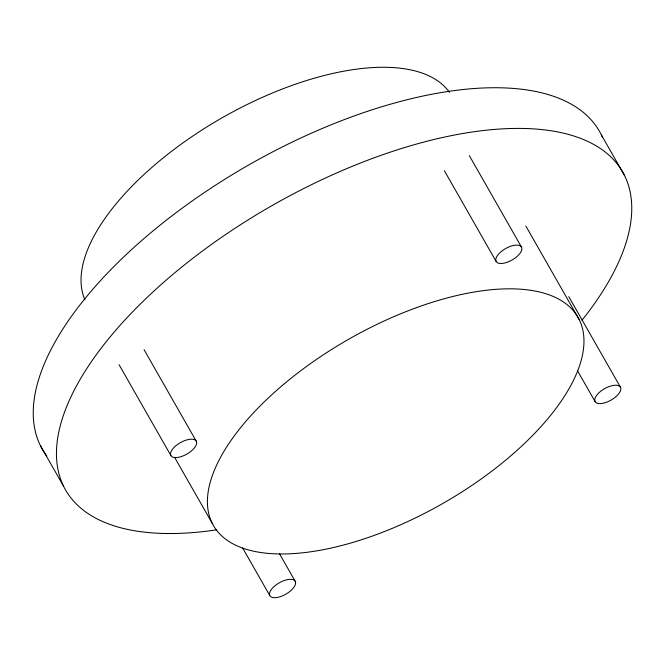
<?xml version="1.0" encoding="UTF-8"?>
<svg xmlns="http://www.w3.org/2000/svg" width="665" height="665" viewBox="0 0 665 665"><rect width="100%" height="100%" fill="white"/><g stroke="black" fill="none" stroke-linecap="round" stroke-linejoin="round"><path stroke-width="1" d="M601.368 134.92L624.576 175.61M568.791 296.64L620.528 387.346A14.58 6.575 -29.7 0 1 603.92 403.057A14.58 6.575 -29.7 0 1 598.891 392.824A14.58 6.575 -29.7 0 1 620.528 387.346M525.84 226.05L579.265 319.707A209.932 94.654 -29.7 0 1 340.106 545.915A209.932 94.654 -29.7 0 1 267.679 398.568A209.932 94.654 -29.7 0 1 579.265 319.707M469.324 155.627L521.576 247.23A14.58 6.575 -29.7 0 1 504.968 262.941A14.58 6.575 -29.7 0 1 499.939 252.708A14.58 6.575 -29.7 0 1 521.576 247.23M577.611 370.937L595.034 401.469M444.336 170.647L496.073 261.353M279.408 553.604L295.285 581.443A14.58 6.575 -29.7 0 1 278.677 597.153A14.58 6.575 -29.7 0 1 273.647 586.921A14.58 6.575 -29.7 0 1 295.285 581.443M144.089 349.724L196.333 441.327A14.58 6.575 -29.7 0 1 179.725 457.03A14.58 6.575 -29.7 0 1 174.696 446.797A14.58 6.575 -29.7 0 1 196.333 441.327M242.642 547.968L269.791 595.566M174.604 457.345L212.102 523.089M119.102 364.744L170.839 455.45M40.424 445.641L63.632 486.331M84.921 299.79A209.932 94.654 -29.7 0 1 222.833 117.397A209.932 94.654 -29.7 0 1 449.449 92.36M46.799 456.04A320.729 144.613 -29.7 0 1 247.945 165.419A320.729 144.613 -29.7 0 1 602.557 137.48M216.832 529.814A320.729 144.613 -29.7 0 1 92.294 360.355A320.729 144.613 -29.7 0 1 494.677 129.409A320.729 144.613 -29.7 0 1 581.983 320.239"/></g></svg>
